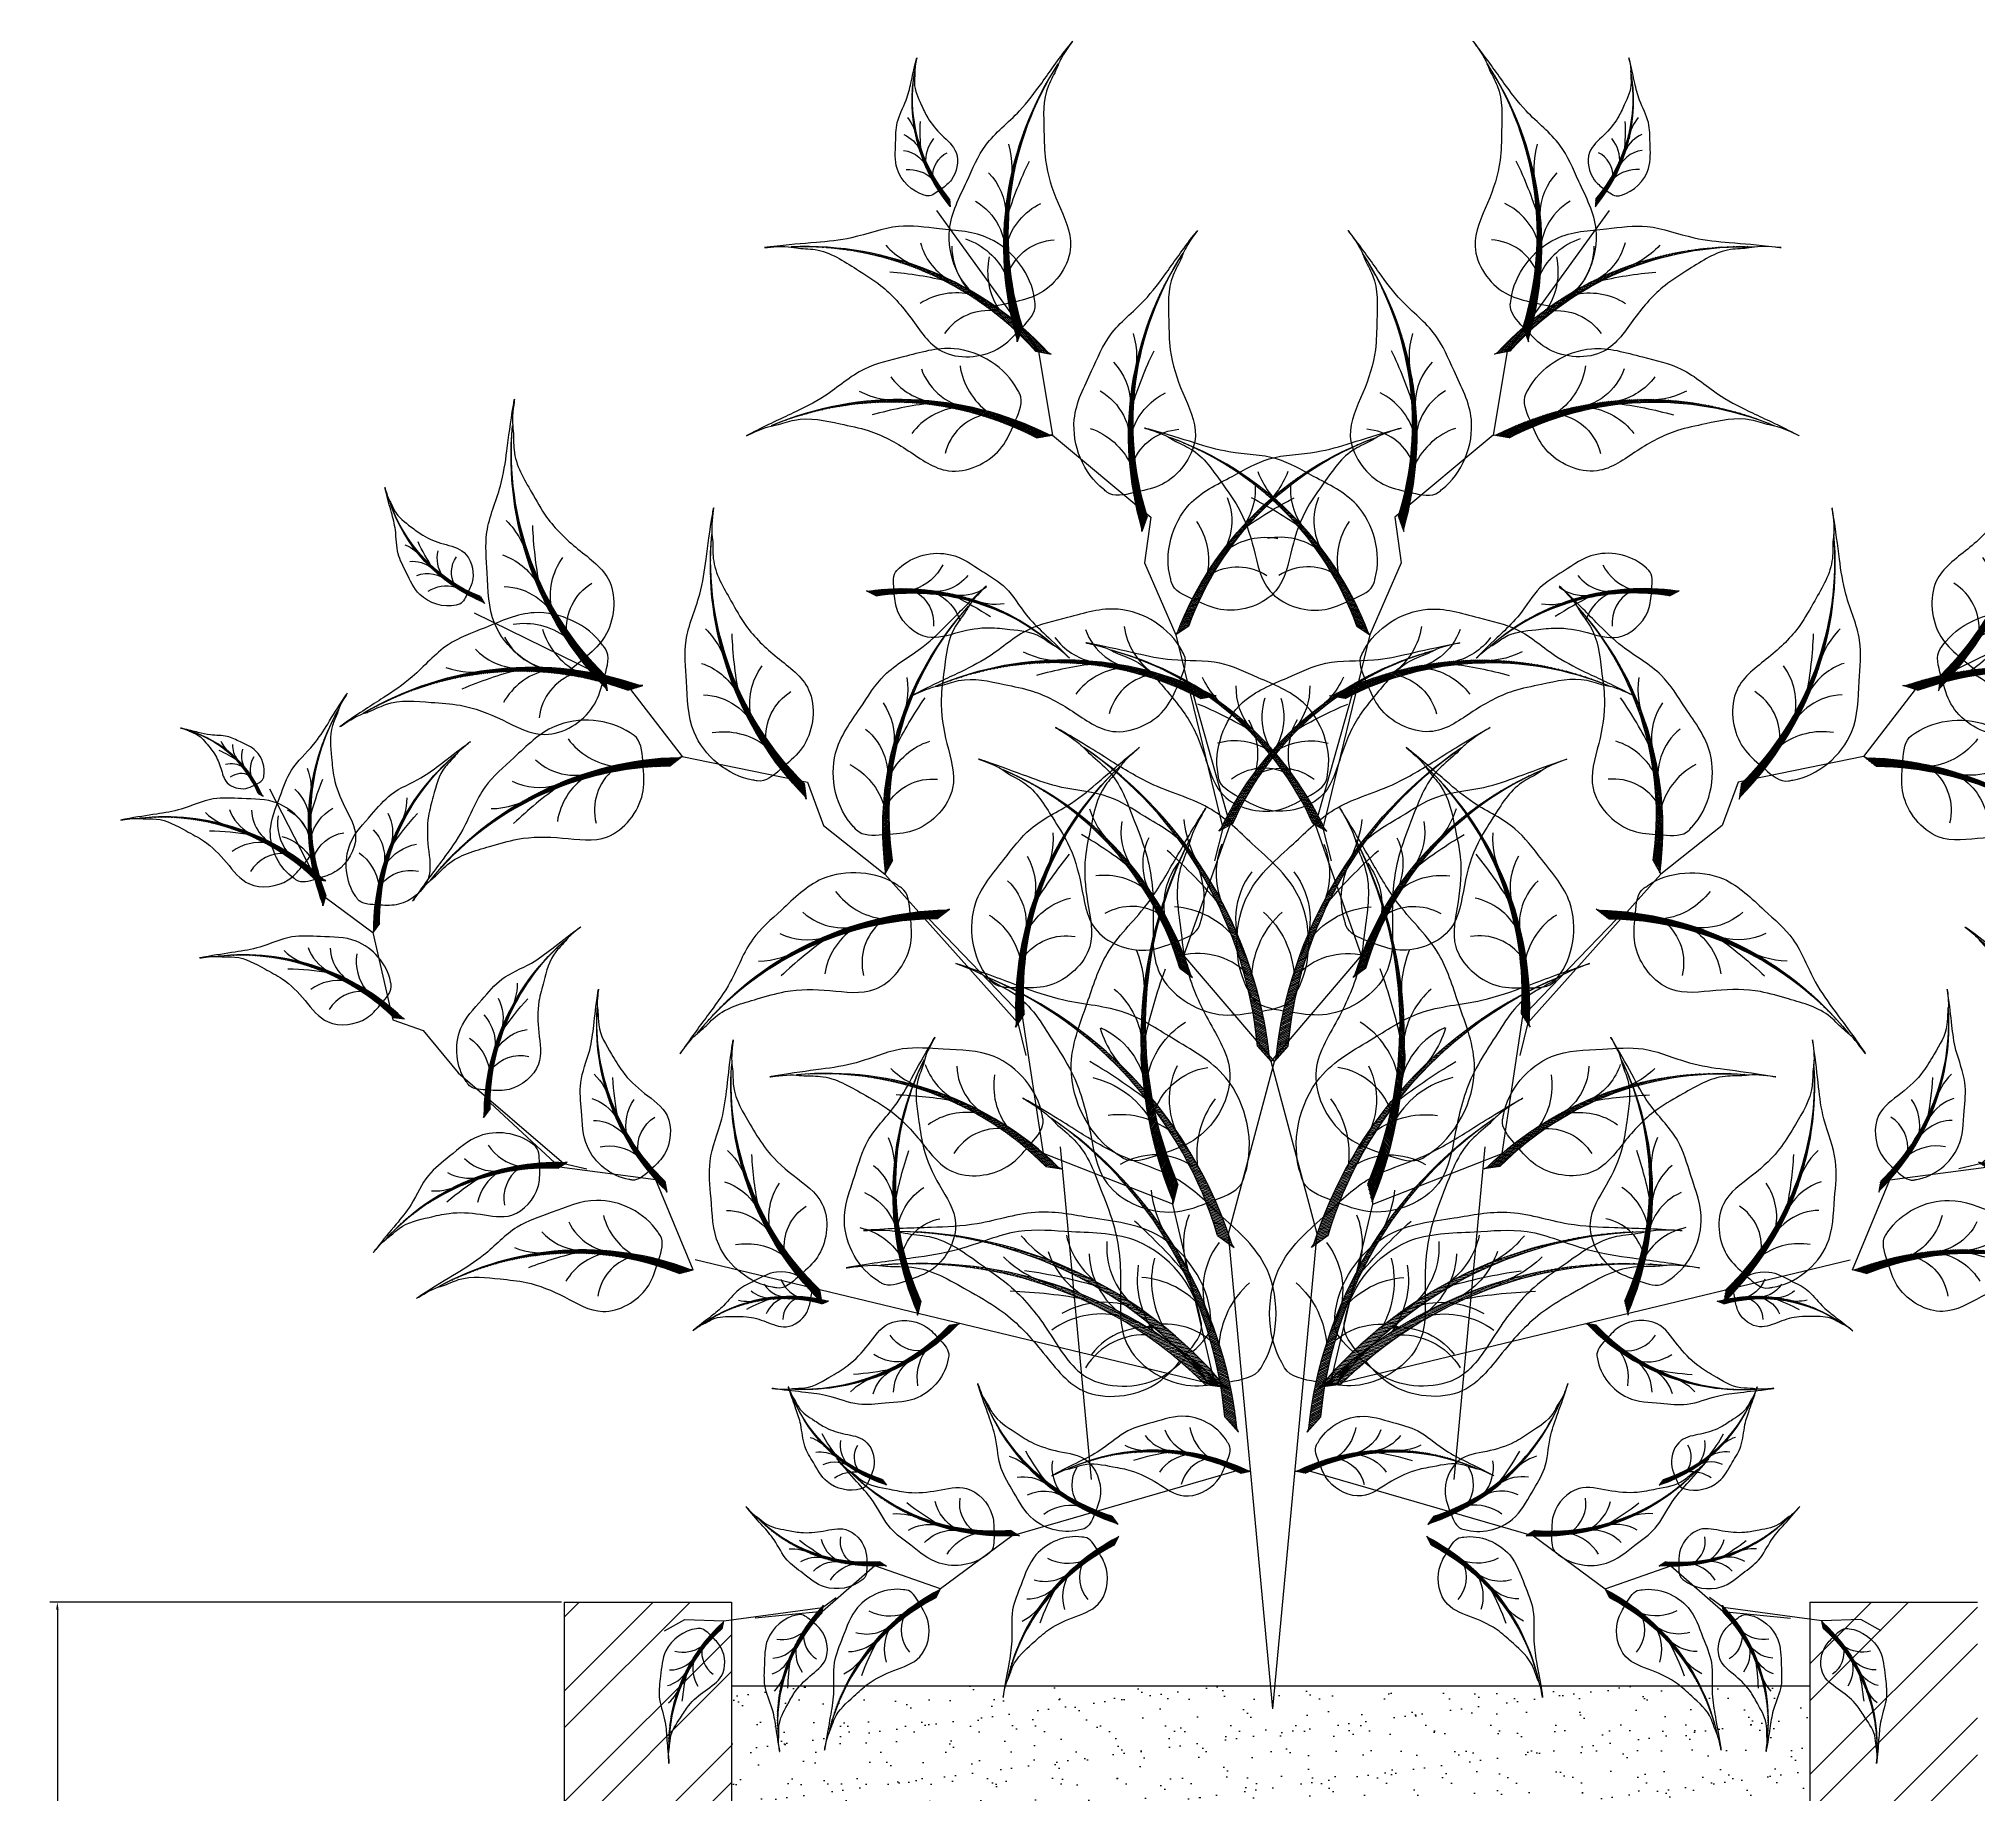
# Model space of a CAD drawing. Header units: inches. Extents: x 438 to 4290, y 203 to 1969.
# Drawn here: x 2412.2 to 2458.61, y 1662.33 to 1704.31 of the extents above; entities that cross this region are included whole.
import ezdxf

# ---------------------------------------------------------------- set-up
doc = ezdxf.new("R2010")
doc.units = ezdxf.units.IN
doc.layers.add('CONTOUR', color=2, linetype='Continuous')
doc.styles.get("Standard").update_dxf_attribs({"font": 'arial.ttf'})
doc.dimstyles.get("Standard").update_dxf_attribs({"dimtxt": 0.18, "dimasz": 0.18, "dimexe": 0.18, "dimexo": 0.0625, "dimgap": 0.09, "dimtad": 0, "dimtih": 1, "dimtoh": 1, "dimdec": 4, "dimzin": 0, "dimdsep": 46, "dimtxsty": 'Standard', "dimcen": 0.09, "dimadec": 0, "dimazin": 0, "dimtfac": 1, "dimtdec": 4, "dimtofl": 0, "dimtmove": 0, "dimatfit": 3, "dimfxl": 1, "dimtolj": 1, "dimtzin": 0, "dimarcsym": 0})

# ---------------------------------------------------------------- blocks, each defined once
blk = doc.blocks.new('A$C3FA13C03')
h = blk.add_hatch()
h.set_pattern_fill('ANSI31', color=0, scale=0.5, style=0)
h.set_pattern_definition([(45, (-409.21837, 24.75955), (-0.044194174, 0.044194174), [])])
h.paths.add_polyline_path([(1.21, 0.93, -0.221846), (16.041, 4.354), (16.86, 4.738), (16.69, 4.715, 0.220082)])
at = {"color": 0}
for p, q in [((16.041, 4.354), (16.86, 4.738)), ((16.86, 4.738), (16.69, 4.715))]:
    blk.add_line(p, q, dxfattribs=at)
for centre, radius, start, end in [((14.376, 8.792), 4.015, 204.23248, 249.7277), ((11.42, 8.351), 3.418, 215.21051, 280.75032), ((9.288, 8.286), 3.584, 231.66112, 273.45273), ((13.04, -13.911), 18.979, 78.913, 128.56058), ((12.294, -13.249), 17.998, 77.98319, 128.01615), ((6.483, 8.749), 4.645, 258.23898, 291.36809), ((18.834, -17.196), 23.682, 112.76642, 121.0494), ((12.596, 1.324), 3.753, 111.55747, 159.05529), ((14.268, 2.174), 3.035, 117.37029, 181.59868)]:
    blk.add_arc(centre, radius, start, end, dxfattribs=at)
blk.add_open_spline([(14.62, 5.003), (14.693, 5.552), (14.791, 6.249), (14.319, 6.64), (14.26, 6.704), (13.278, 7.766), (10.379, 8.63), (7.647, 6.828), (5.223, 5.573), (3.956, 3.502), (2.028, 1.794), (0.962, 0.902), (-0.293, -0.274), (0.859, 0.784), (1.576, 1.065), (2.842, 2.008), (4.672, 2.062), (6.954, 2.255), (9.163, 1.745), (11.904, 0.638), (14.242, 2.603), (14.495, 4.08), (14.567, 4.605)], degree=3, knots=[69.555843, 69.555843, 69.555843, 69.555843, 72.612031, 73.132878, 73.132878, 73.132878, 81.814525, 87.709756, 92.384297, 97.90198, 101.982918, 107.282246, 107.896492, 110.156616, 111.519358, 113.667159, 118.917404, 122.235291, 127.364954, 132.523607, 138.882219, 141.933249, 141.933249, 141.933249, 141.933249], dxfattribs=at)
blk = doc.blocks.new('A$C1E306681')
at = {"color": 9, "true_color": 0xc7c8ca}
for p, q in [((15.645, 51.816), (20.95, 49.06)), ((20.95, 49.06), (22.671, 46.712)), ((22.671, 46.712), (26.957, 45.717)), ((26.957, 45.717), (27.474, 44.222)), ((27.474, 44.222), (29.541, 42.491)), ((29.541, 42.491), (33.981, 37.277)), ((34.155, 37.493), (31.014, 40.92)), ((34.752, 32.764), (34.155, 37.493)), ((33.981, 37.277), (34.228, 36.15)), ((39.162, 30.913), (34.752, 32.764)), ((7.659, 32.319), (13.637, 32.387)), ((13.637, 32.387), (16.261, 31.127)), ((16.261, 31.127), (20.511, 32.27)), ((20.511, 32.27), (21.671, 31.195)), ((21.671, 31.195), (24.309, 30.641)), ((40.414, 24.906), (39.162, 30.913)), ((24.309, 30.641), (30.682, 28.135)), ((30.734, 28.408), (26.349, 29.95)), ((30.682, 28.135), (31.431, 27.257)), ((33.489, 24.517), (30.734, 28.408)), ((38.251, 24.963), (33.489, 24.517)), ((40.003, 15.255), (33.914, 24.981)), ((42.186, 20.255), (38.251, 24.963)), ((49.113, 11.012), (40.414, 24.906)), ((4.092, 23.755), (7.474, 21.29)), ((7.474, 21.29), (9.482, 20.944)), ((9.482, 20.944), (11.442, 18.567)), ((42.651, 20.129), (24.44, 15.873)), ((11.442, 18.567), (12.54, 18.71)), ((12.54, 18.71), (14.269, 17.954)), ((14.269, 17.954), (18.921, 16.797)), ((18.84, 16.62), (15.713, 17.521)), ((21.99, 17.721), (18.84, 16.62)), ((24.525, 15.534), (21.99, 17.721)), ((44.448, 17.869), (38.437, 12.298)), ((18.921, 16.797), (19.704, 16.994)), ((38.437, 12.298), (37.049, 9.561)), ((37.049, 9.561), (34.679, 9.244)), ((34.679, 9.244), (33.774, 7.039)), ((33.718, 7.166), (33.984, 7.677)), ((30.894, 5.228), (33.718, 7.166)), ((33.774, 7.039), (31.81, 5.794)), ((29.671, 4.662), (30.894, 5.228)), ((29.227, 4.008), (29.671, 4.662))]:
    blk.add_line(p, q, dxfattribs=at)
for p, xscale, yscale, zscale, rotation in [((17.205, 59.122), -0.5999999999999388, 0.599999999999966, 0.6000000000000001, 121.9357695919831), ((12.679, 56.208), -0.2999999999999668, 0.2999999999999545, 0.3, 144.9536474359638), ((23.964, 55.229), -0.5999999999999388, 0.599999999999966, 0.6000000000000001, 121.9357695919831), ((10.934, 48.027), 0.5999999999999903, 0.5999999999999903, 0.5999999999999903, 350.60387081704), ((33.268, 52.315), -0.6000000000001113, 0.5999999999999658, 0.6000000000000001, 84.9207047954444), ((39.134, 46.413), 0.4200000000000756, 0.4200000000000756, 0.4200000000000756, 29.37002386397677), ((13.283, 41.966), 0.5999999999999971, 0.5999999999999971, 0.5999999999999971, 11.11127423636648), ((38.389, 46.628), -0.5999999999998797, 0.5999999999999659, 0.6000000000000001, 80.41221440551246), ((40.626, 44.495), -0.7800000000000302, 0.7799999999999728, 0.78, 99.54463805534895), ((22.349, 36.501), 0.5999999999999971, 0.5999999999999971, 0.5999999999999971, 11.11127423636648), ((22.968, 41.063), -0.6000000000001048, 0.5999999999999661, 0.6000000000000001, 113.0333759539992), ((5.593, 39.498), -0.6000000000000059, 0.5999999999999659, 0.6000000000000001, 150.0484407505389), ((13.388, 39.249), -0.6000000000000059, 0.5999999999999659, 0.6000000000000001, 150.0484407505389), ((25.414, 35.626), 0.6000000000000384, 0.6000000000000384, 0.6000000000000384, 325.4206473497937), ((30.165, 38.46), -0.5999999999999167, 0.5999999999999659, 0.6000000000000001, 108.524885564075), ((33.143, 37.632), -0.7799999999999843, 0.7799999999999728, 0.78, 127.6573092139001), ((2.974, 34.795), -0.2999999999999699, 0.2999999999999547, 0.3, 173.0663185945312), ((5.289, 26.757), 0.599999999999975, 0.599999999999975, 0.599999999999975, 18.71654197559366), ((27.876, 29), 0.7799999999999573, 0.7799999999999573, 0.7799999999999573, 325.4206473497991), ((47.355, 33.618), -0.7800000000000302, 0.7799999999999728, 0.78, 99.54463805534895), ((10.217, 22.517), 0.6000000000000237, 0.6000000000000237, 0.6000000000000237, 39.22394539492122), ((20.789, 21.969), 0.6000000000000237, 0.6000000000000237, 0.6000000000000237, 39.22394539492122), ((9.529, 28.307), -0.4199999999999779, 0.4199999999999591, 0.42, 105.3384279944767), ((4.998, 27.889), -0.4200000000000246, 0.4199999999999592, 0.42, 125.8458314138061), ((23.904, 22.642), 0.6000000000000012, 0.6000000000000012, 0.6000000000000012, 353.5333185083481), ((28.362, 26.406), -0.5460000000000123, 0.5459999999999924, 0.546, 128.8486327552591), ((0.415, 24.245), 0.2099999999999568, 0.2099999999999568, 0.2099999999999568, 331.4960547948574), ((29.159, 19.376), 0.7799999999999627, 0.7799999999999627, 0.7799999999999627, 347.6010694755793), ((15.781, 24.329), -0.4199999999999779, 0.4199999999999591, 0.42, 105.3384279944767), ((29.199, 17.957), 0.7799999999999462, 0.7799999999999462, 0.7799999999999462, 353.5333185083544), ((0, 20.5), 0.4200000000000152, 0.4200000000000152, 0.4200000000000152, 354.5139326388598), ((17.285, 22.681), -0.4200000000000396, 0.4199999999999592, 0.42, 151.0290548810471), ((22.206, 23.204), -0.5460000000000133, 0.5459999999999923, 0.546, 151.029054881047), ((4.547, 17.478), 0.4200000000000152, 0.4200000000000152, 0.4200000000000152, 354.5139326388598), ((28.777, 13.111), -0.389999999999986, 0.3899999999999863, 0.39, 241.4210247994854), ((38.731, 14.756), 0.3899999999999617, 0.3899999999999617, 0.3899999999999617, 12.27258392309947), ((14.435, 11.119), 0.4199999999999121, 0.4199999999999121, 0.4199999999999121, 36.03748782532368), ((16.47, 10.382), 0.5459999999999645, 0.5459999999999645, 0.5459999999999645, 16.90506417549556), ((25.458, 13.653), 0.2729999999999949, 0.2729999999999949, 0.2729999999999949, 23.37475174990961), ((35.029, 16.432), -0.3900000000000131, 0.3899999999999863, 0.39, 177.2758267026306), ((31.851, 11.957), -0.3899999999999774, 0.3899999999999865, 0.39, 199.4562488284118), ((40.651, 7.187), 0.39000000000001, 0.39000000000001, 0.39000000000001, 65.33225812285659), ((29.257, 13.413), -0.273000000000055, 0.2729999999999678, 0.273, 177.2758267026298), ((29.798, 9.08), -0.3000000000000072, 0.2999999999999545, 0.3, 199.4562488284252), ((35.984, 2.815), 0.39000000000001, 0.39000000000001, 0.39000000000001, 65.33225812285659), ((34.626, 2.077), 0.2999999999999262, 0.2999999999999262, 0.2999999999999262, 84.464681772692), ((31.412, 0), 0.3000000000000506, 0.3000000000000506, 0.3000000000000506, 79.95619138276494)]:
    blk.add_blockref('A$C3FA13C03', p, dxfattribs=dict(at, xscale=xscale, yscale=yscale, zscale=zscale, rotation=rotation))
blk = doc.blocks.new('*D97')
at = {"color": 0, "lineweight": -2, "transparency": 16777216}
for p, q in [((2424.72, 1666.9), (2412.467, 1666.9)), ((2412.647, 1666.72), (2412.647, 1650.853)), ((2412.647, 1637.08), (2412.647, 1650.49)), ((2424.72, 1636.9), (2412.467, 1636.9))]:
    blk.add_line(p, q, dxfattribs=at)
at = {"color": 0, "transparency": 16777216}
for points in [[(2412.617, 1666.72), (2412.677, 1666.72), (2412.647, 1666.9)], [(2412.617, 1637.08), (2412.677, 1637.08), (2412.647, 1636.9)]]:
    blk.add_solid(points, dxfattribs=at)
at = {"layer": 'Defpoints', "color": 0, "transparency": 16777216}
for p in [(2424.783, 1666.9), (2412.647, 1636.9), (2424.783, 1636.9)]:
    blk.add_point(p, dxfattribs=at)
at = {"color": 0, "transparency": 16777216, "insert": (2412.647, 1650.672), "char_height": 0.18, "attachment_point": 5}
blk.add_mtext('\\A1;30.0000', dxfattribs=at)

msp = doc.modelspace()

# ---------------------------------------------------------------- hatches: boundary and pattern name
at = {"true_color": 0x939598}
h = msp.add_hatch(dxfattribs=at)
h.set_pattern_fill('ANSI32', color=252, scale=5)
h.set_pattern_definition([(45, (-3910.078, 4647.8124), (-1.3258252, 1.3258252), []), (45, (-3909.194, 4647.8124), (-1.3258252, 1.3258252), [])])
h.paths.add_polyline_path([(2428.78293, 1666.90047), (2424.78293, 1666.90047), (2424.78293, 1636.90047), (2428.78293, 1636.90047)])
h.paths.add_polyline_path([(2458.61256, 1666.90047), (2454.60432, 1666.90047), (2454.60432, 1636.90047), (2458.61256, 1636.90047)])
h = msp.add_hatch(dxfattribs=at)
h.set_pattern_fill('AR-SAND', color=252, scale=0.5)
h.set_pattern_definition([(37.5, (-3910.0779, 4647.8124), (-0.03149668, 0.963411885), [0, -0.76, 0, -0.85, 0, -0.8125]), (7.5, (-3910.0779, 4647.8124), (0.88488835, 1.41107303), [0, -0.41, 0, -0.685, 0, -0.2625]), (327.5, (-3910.6929, 4647.8124), (1.55707093, 0.00282953), [0, -0.25, 0, -0.9, 0, -1.175]), (317.5, (-3910.6929, 4647.8124), (1.5030633, 0.43883778), [0, -0.125, 0, -0.59, 0, -0.675])])
h.paths.add_polyline_path([(2428.78293, 1664.90047), (2428.78293, 1636.90047), (2454.60432, 1636.90047), (2454.60432, 1664.90047)])

# ---------------------------------------------------------------- linework, layer by layer
for p, q in [((2424.78293, 1666.90047), (2424.78293, 1636.90047)), ((2428.78293, 1666.90047), (2428.78293, 1636.90047)), ((2454.60432, 1666.90047), (2454.60432, 1636.90047)), ((2428.78293, 1664.90047), (2454.60432, 1664.90047))]:
    msp.add_line(p, q)
for points in [[(2424.78293, 1666.90047), (2428.78293, 1666.90047)], [(2454.60432, 1666.90047), (2458.61256, 1666.90047)]]:
    msp.add_lwpolyline(points)

# ---------------------------------------------------------------- block references
at = {"layer": 'CONTOUR', "color": 84, "yscale": 0.6962442998573469, "zscale": 0.6962442998573469}
for p, xscale, rotation in [((2407.7522, 1672.86632), 0.6962442998573469, 333.2972940409067), ((2475.73809, 1672.86632), -0.696244299857347, 26.70270595909329)]:
    msp.add_blockref('A$C1E306681', p, dxfattribs=dict(at, xscale=xscale, rotation=rotation))

# ---------------------------------------------------------------- dimensions: what is measured, and where the dimension line sits
dim = msp.add_linear_dim(base=(2412.64716, 1636.90047), p1=(2424.78293, 1666.90047), p2=(2424.78293, 1636.90047), angle=90, dimstyle='Standard')
dim.commit()
dim.dimension.update_dxf_attribs({"geometry": '*D97', "text_midpoint": (2412.64716, 1650.67153), "dimtype": 160})

doc.saveas('drawing.dxf')
